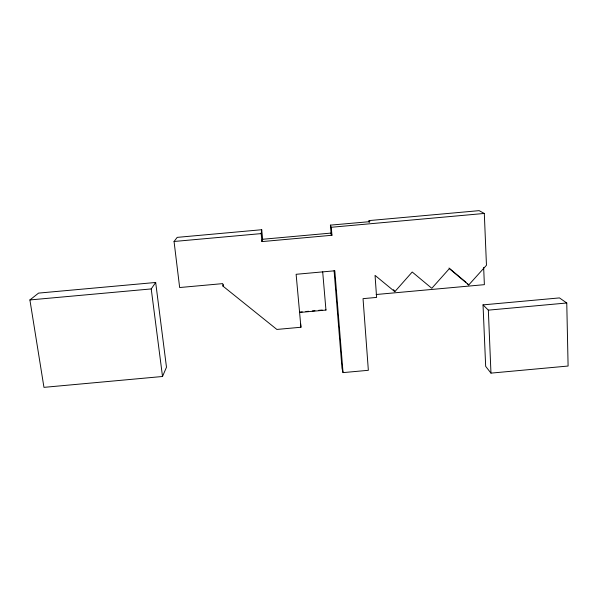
<?xml version="1.0" encoding="UTF-8"?>
<svg xmlns="http://www.w3.org/2000/svg" width="598" height="598" viewBox="0 0 598 598"><rect width="100%" height="100%" fill="white"/><g stroke="black" fill="none" stroke-linecap="round" stroke-linejoin="round"><path stroke-width="0.9" d="M261.961 241.599L262.253 239.305L331.068 233.078L331.935 235.268L261.961 241.599L261.169 233.609L261.715 229.729L177.195 237.369L174.055 241.48L179.654 287.533L222.71 283.624L222.987 286.15L276.859 329.438L300.936 327.248L296.122 274.295L334.805 270.782L343.043 372.614L368.353 370.297L363.038 298.649L376.605 297.415L375.051 275.386L394.822 291.675L412.216 272.008L431.793 288.303L449.352 268.637L468.75 284.947L486.466 265.265L484.305 213.449L479.125 210.646L369.078 220.587L369.205 222.434M222.987 286.15L223.45 284.648M162.514 376.493L166.483 367.217L155.674 282.473L38.571 293.102L29.9 299.942L43.96 387.355L162.514 376.493L151.227 288.924L155.674 282.473M490.965 373.122L568.1 366.036L566.762 302.992L559.466 297.909L483.027 304.875L485.673 366.357L490.965 373.122L488.334 310.145L483.027 304.875M331.217 234.917L330.395 225.132L369.878 221.649L369.078 220.587M174.055 241.48L261.169 233.609M330.395 225.132L331.285 227.27L484.305 213.449M29.9 299.942L151.227 288.924M376.127 294.515L484.38 284.663L483.647 267.441M302.267 311.842L299.546 312.096L299.583 312.477L325.955 310.07L322.688 271.843M305.899 311.513L308.62 311.266M312.253 310.938L314.974 310.691M318.607 310.355L322.24 310.026M488.334 310.145L566.762 302.992M449.008 268.016L466.014 282.308M467.651 283.893L468.75 284.947M393.566 289.619L394.822 291.675M343.043 372.614L341.996 368.151L334.088 270.64M325.873 309.697L325.955 310.07M261.715 229.729L262.709 239.791M300.592 323.615L300.936 327.248M331.285 227.27L331.935 235.268"/></g></svg>
